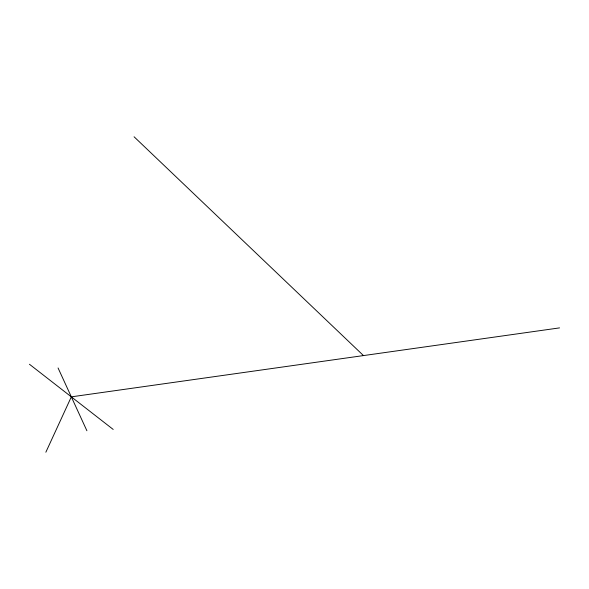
<?xml version="1.0" encoding="UTF-8"?>
<svg xmlns="http://www.w3.org/2000/svg" width="589" height="589" viewBox="0 0 589 589"><rect width="100%" height="100%" fill="white"/><g stroke="black" fill="none" stroke-linecap="round" stroke-linejoin="round"><path stroke-width="0.88" d="M45.854 452.219L71.328 396.846L559.55 327.889M29.45 364.252L113.206 429.44M134.078 136.781L363.472 355.579M58.061 367.963L86.9 430.758"/></g></svg>
